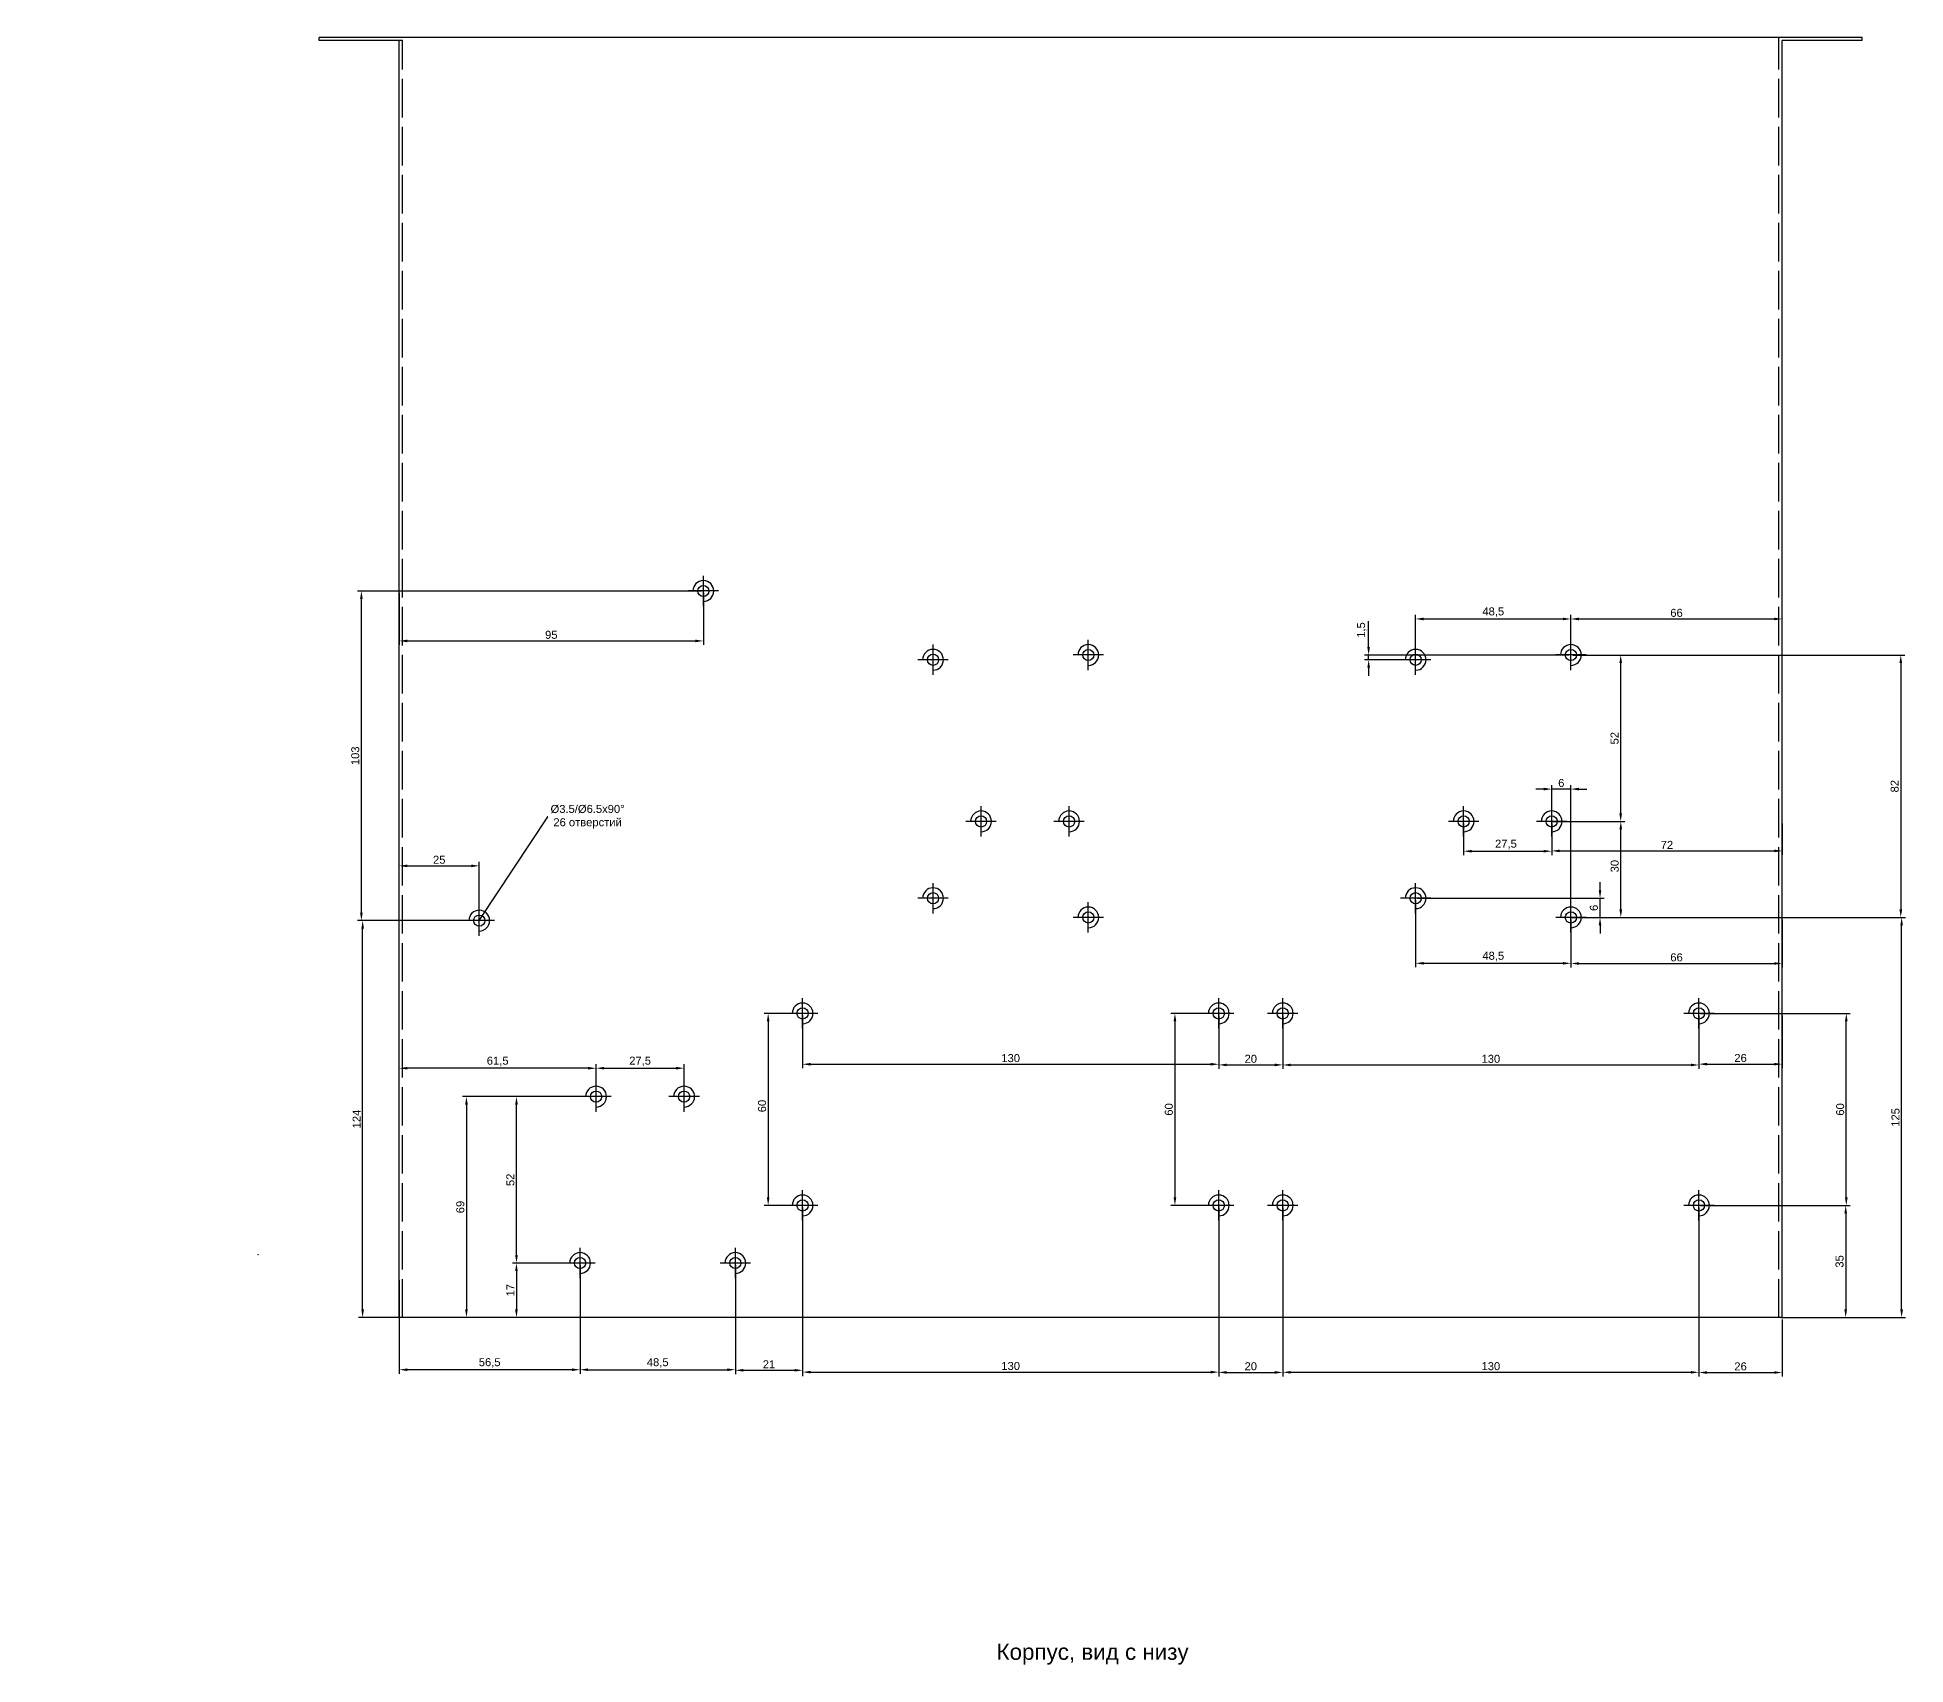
# Model space of a CAD drawing. Header units: millimetres. Extents: x 1397 to 3075, y -708 to 1076.
# Drawn here: x 1911 to 2495, y -202 to 307 of the extents above; entities that cross this region are included whole.
import ezdxf

# ---------------------------------------------------------------- set-up
doc = ezdxf.new("R2010")
doc.units = ezdxf.units.MM
doc.linetypes.add('ACAD_ISO02W100', pattern=[15, 12, -3])
doc.layers.add('Dim', color=210, linetype='Continuous')
doc.styles.get("Standard").update_dxf_attribs({"font": 'arial.ttf'})
doc.dimstyles.new('ISO-25', dxfattribs={"dimtxt": 2.5, "dimasz": 2.5, "dimexe": 1.25, "dimexo": 0.625, "dimtad": 1, "dimtxsty": 'Standard', "dimcen": 2.5, "dimadec": 0, "dimazin": 0, "dimtfac": 1, "dimtmove": 0, "dimatfit": 3, "dimfxl": 1, "dimarcsym": 0})
doc.dimstyles.get("Standard").update_dxf_attribs({"dimtxt": 0.18, "dimasz": 0.18, "dimexe": 0.18, "dimexo": 0.0625, "dimgap": 0.09, "dimtad": 0, "dimtih": 1, "dimtoh": 1, "dimdec": 4, "dimzin": 0, "dimdsep": 46, "dimtxsty": 'Standard', "dimcen": 0.09, "dimadec": 0, "dimazin": 0, "dimtfac": 1, "dimtdec": 4, "dimtofl": 0, "dimtmove": 0, "dimatfit": 3, "dimfxl": 1, "dimtolj": 1, "dimtzin": 0, "dimarcsym": 0})

# ---------------------------------------------------------------- blocks, each defined once
blk = doc.blocks.new('*D174')
at = {"layer": 'Defpoints', "color": 0, "transparency": 16777216}
for p in [(2024, -80.86), (2080.5, -80.86), (2024, -109.45)]:
    blk.add_point(p, dxfattribs=at)
at = {"layer": 'Dim', "color": 0, "lineweight": -2, "transparency": 16777216}
for p, q in [((2024, -81.48), (2024, -110.7)), ((2080.5, -81.48), (2080.5, -110.7)), ((2078, -109.45), (2026.5, -109.45))]:
    blk.add_line(p, q, dxfattribs=at)
at = {"layer": 'Dim', "color": 0, "transparency": 16777216}
for points in [[(2026.5, -109.03), (2026.5, -109.86), (2024, -109.45)], [(2078, -109.03), (2078, -109.86), (2080.5, -109.45)]]:
    blk.add_solid(points, dxfattribs=at)
at = {"layer": 'Dim', "color": 0, "transparency": 16777216, "insert": (2052.25, -107.32), "char_height": 2.5, "attachment_point": 5}
blk.add_mtext('56,5', dxfattribs=at)
blk = doc.blocks.new('*D175')
at = {"layer": 'Defpoints', "color": 0, "transparency": 16777216}
for p in [(2080.5, -76.11), (2129, -76.11), (2129, -109.45)]:
    blk.add_point(p, dxfattribs=at)
at = {"layer": 'Dim', "color": 0, "lineweight": -2, "transparency": 16777216}
for p, q in [((2080.5, -76.73), (2080.5, -110.7)), ((2129, -76.73), (2129, -110.7)), ((2083, -109.45), (2126.5, -109.45))]:
    blk.add_line(p, q, dxfattribs=at)
at = {"layer": 'Dim', "color": 0, "transparency": 16777216}
for points in [[(2083, -109.03), (2083, -109.86), (2080.5, -109.45)], [(2126.5, -109.03), (2126.5, -109.86), (2129, -109.45)]]:
    blk.add_solid(points, dxfattribs=at)
at = {"layer": 'Dim', "color": 0, "transparency": 16777216, "insert": (2104.75, -107.32), "char_height": 2.5, "attachment_point": 5}
blk.add_mtext('48,5', dxfattribs=at)
blk = doc.blocks.new('*D176')
at = {"layer": 'Defpoints', "color": 0, "transparency": 16777216}
for p in [(2113, -15.22), (2085.5, -24.11), (2113, -24.11)]:
    blk.add_point(p, dxfattribs=at)
at = {"layer": 'Dim', "color": 0, "lineweight": -2, "transparency": 16777216}
for p, q in [((2085.5, -23.48), (2085.5, -13.97)), ((2088, -15.22), (2110.5, -15.22)), ((2113, -23.48), (2113, -13.97))]:
    blk.add_line(p, q, dxfattribs=at)
at = {"layer": 'Dim', "color": 0, "transparency": 16777216}
for points in [[(2088, -14.81), (2088, -15.64), (2085.5, -15.22)], [(2110.5, -14.81), (2110.5, -15.64), (2113, -15.22)]]:
    blk.add_solid(points, dxfattribs=at)
at = {"layer": 'Dim', "color": 0, "transparency": 16777216, "insert": (2099.25, -13.1), "char_height": 2.5, "attachment_point": 5}
blk.add_mtext('27,5', dxfattribs=at)
blk = doc.blocks.new('*D177')
at = {"layer": 'Defpoints', "color": 0, "transparency": 16777216}
for p in [(2080.5, -76.11), (2060.61, -93.11), (2080.5, -93.11)]:
    blk.add_point(p, dxfattribs=at)
at = {"layer": 'Dim', "color": 0, "lineweight": -2, "transparency": 16777216}
for p, q in [((2079.88, -76.11), (2059.36, -76.11)), ((2060.61, -78.61), (2060.61, -90.61)), ((2079.88, -93.11), (2059.36, -93.11))]:
    blk.add_line(p, q, dxfattribs=at)
at = {"layer": 'Dim', "color": 0, "transparency": 16777216}
for points in [[(2060.19, -78.61), (2061.02, -78.61), (2060.61, -76.11)], [(2060.19, -90.61), (2061.02, -90.61), (2060.61, -93.11)]]:
    blk.add_solid(points, dxfattribs=at)
at = {"layer": 'Dim', "color": 0, "transparency": 16777216, "insert": (2058.73, -84.61), "char_height": 2.5, "attachment_point": 5, "rotation": 90}
blk.add_mtext('17', dxfattribs=at)
blk = doc.blocks.new('*D178')
at = {"layer": 'Defpoints', "color": 0, "transparency": 16777216}
for p in [(2060.63, -24.11), (2085.5, -24.11), (2080.5, -76.11)]:
    blk.add_point(p, dxfattribs=at)
at = {"layer": 'Dim', "color": 0, "lineweight": -2, "transparency": 16777216}
for p, q in [((2084.88, -24.11), (2059.38, -24.11)), ((2060.63, -73.61), (2060.63, -26.61)), ((2079.88, -76.11), (2059.38, -76.11))]:
    blk.add_line(p, q, dxfattribs=at)
at = {"layer": 'Dim', "color": 0, "transparency": 16777216}
for points in [[(2060.22, -26.61), (2061.05, -26.61), (2060.63, -24.11)], [(2060.22, -73.61), (2061.05, -73.61), (2060.63, -76.11)]]:
    blk.add_solid(points, dxfattribs=at)
at = {"layer": 'Dim', "color": 0, "transparency": 16777216, "insert": (2058.73, -50.11), "char_height": 2.5, "attachment_point": 5, "rotation": 90}
blk.add_mtext('52', dxfattribs=at)
blk = doc.blocks.new('*D179')
at = {"layer": 'Defpoints', "color": 0, "transparency": 16777216}
for p in [(2024, -15.24), (2024, -24.11), (2085.5, -24.11)]:
    blk.add_point(p, dxfattribs=at)
at = {"layer": 'Dim', "color": 0, "lineweight": -2, "transparency": 16777216}
for p, q in [((2024, -23.48), (2024, -13.99)), ((2083, -15.24), (2026.5, -15.24)), ((2085.5, -23.48), (2085.5, -13.99))]:
    blk.add_line(p, q, dxfattribs=at)
at = {"layer": 'Dim', "color": 0, "transparency": 16777216}
for points in [[(2026.5, -14.82), (2026.5, -15.65), (2024, -15.24)], [(2083, -14.82), (2083, -15.65), (2085.5, -15.24)]]:
    blk.add_solid(points, dxfattribs=at)
at = {"layer": 'Dim', "color": 0, "transparency": 16777216, "insert": (2054.75, -13.11), "char_height": 2.5, "attachment_point": 5}
blk.add_mtext('61,5', dxfattribs=at)
blk = doc.blocks.new('*D180')
at = {"layer": 'Defpoints', "color": 0, "transparency": 16777216}
for p in [(2085.5, -24.11), (2045, -93.11), (2085.5, -93.11)]:
    blk.add_point(p, dxfattribs=at)
at = {"layer": 'Dim', "color": 0, "lineweight": -2, "transparency": 16777216}
for p, q in [((2084.88, -24.11), (2043.75, -24.11)), ((2045, -26.61), (2045, -90.61)), ((2084.88, -93.11), (2043.75, -93.11))]:
    blk.add_line(p, q, dxfattribs=at)
at = {"layer": 'Dim', "color": 0, "transparency": 16777216}
for points in [[(2044.58, -26.61), (2045.41, -26.61), (2045, -24.11)], [(2044.58, -90.61), (2045.41, -90.61), (2045, -93.11)]]:
    blk.add_solid(points, dxfattribs=at)
at = {"layer": 'Dim', "color": 0, "transparency": 16777216, "insert": (2043.09, -58.61), "char_height": 2.5, "attachment_point": 5, "rotation": 90}
blk.add_mtext('69', dxfattribs=at)
blk = doc.blocks.new('*D110')
at = {"layer": 'Defpoints', "color": 0, "transparency": 16777216}
for p in [(2049.01, 31.11), (1910.96, -177.98)]:
    blk.add_point(p, dxfattribs=at)
at = {"layer": 'Dim', "color": 0, "lineweight": -2, "transparency": 16777216}
for p, q in [((2070.28, 63.33), (2049.11, 31.26)), ((2070.46, 63.33), (2070.28, 63.33)), ((1979.89, -73.44), (1980.07, -73.44)), ((1979.98, -73.53), (1979.98, -73.35))]:
    blk.add_line(p, q, dxfattribs=at)
at = {"layer": 'Dim', "color": 0, "transparency": 16777216}
blk.add_solid([(2049.08, 31.27), (2049.13, 31.24), (2049.01, 31.11)], dxfattribs=at)
at = {"layer": 'Dim', "color": 0, "transparency": 16777216, "insert": (2082.84, 63.33), "char_height": 2.5, "attachment_point": 5}
blk.add_mtext('\\A1;%%C3.5/%%C6.5x90%%D\\P26 отверстий', dxfattribs=at)
blk = doc.blocks.new('*D309')
at = {"layer": 'Defpoints', "color": 0, "transparency": 16777216}
for p in [(2150, -58.11), (2129, -76.11), (2150, -109.62)]:
    blk.add_point(p, dxfattribs=at)
at = {"layer": 'Dim', "color": 0, "lineweight": -2, "transparency": 16777216}
for p, q in [((2150, -58.73), (2150, -110.87)), ((2129, -76.73), (2129, -110.87)), ((2131.5, -109.62), (2147.5, -109.62))]:
    blk.add_line(p, q, dxfattribs=at)
at = {"layer": 'Dim', "color": 0, "transparency": 16777216}
for points in [[(2131.5, -109.2), (2131.5, -110.03), (2129, -109.62)], [(2147.5, -109.2), (2147.5, -110.03), (2150, -109.62)]]:
    blk.add_solid(points, dxfattribs=at)
at = {"layer": 'Dim', "color": 0, "transparency": 16777216, "insert": (2139.5, -107.74), "char_height": 2.5, "attachment_point": 5}
blk.add_mtext('21', dxfattribs=at)
blk = doc.blocks.new('*D310')
at = {"layer": 'Defpoints', "color": 0, "transparency": 16777216}
for p in [(2150, -58.11), (2280, -58.11), (2280, -110.19)]:
    blk.add_point(p, dxfattribs=at)
at = {"layer": 'Dim', "color": 0, "lineweight": -2, "transparency": 16777216}
for p, q in [((2150, -58.73), (2150, -111.44)), ((2280, -58.73), (2280, -111.44)), ((2152.5, -110.19), (2277.5, -110.19))]:
    blk.add_line(p, q, dxfattribs=at)
at = {"layer": 'Dim', "color": 0, "transparency": 16777216}
for points in [[(2152.5, -109.78), (2152.5, -110.61), (2150, -110.19)], [(2277.5, -109.78), (2277.5, -110.61), (2280, -110.19)]]:
    blk.add_solid(points, dxfattribs=at)
at = {"layer": 'Dim', "color": 0, "transparency": 16777216, "insert": (2215, -108.29), "char_height": 2.5, "attachment_point": 5}
blk.add_mtext('130', dxfattribs=at)
blk = doc.blocks.new('*D311')
at = {"layer": 'Defpoints', "color": 0, "transparency": 16777216}
for p in [(2280, -58.11), (2300, -58.11), (2300, -110.28)]:
    blk.add_point(p, dxfattribs=at)
at = {"layer": 'Dim', "color": 0, "lineweight": -2, "transparency": 16777216}
for p, q in [((2280, -58.73), (2280, -111.53)), ((2300, -58.73), (2300, -111.53)), ((2282.5, -110.28), (2297.5, -110.28))]:
    blk.add_line(p, q, dxfattribs=at)
at = {"layer": 'Dim', "color": 0, "transparency": 16777216}
for points in [[(2282.5, -109.86), (2282.5, -110.7), (2280, -110.28)], [(2297.5, -109.86), (2297.5, -110.7), (2300, -110.28)]]:
    blk.add_solid(points, dxfattribs=at)
at = {"layer": 'Dim', "color": 0, "transparency": 16777216, "insert": (2290, -108.38), "char_height": 2.5, "attachment_point": 5}
blk.add_mtext('20', dxfattribs=at)
blk = doc.blocks.new('*D312')
at = {"layer": 'Defpoints', "color": 0, "transparency": 16777216}
for p in [(2300, -58.11), (2430, -58.11), (2430, -110.25)]:
    blk.add_point(p, dxfattribs=at)
at = {"layer": 'Dim', "color": 0, "lineweight": -2, "transparency": 16777216}
for p, q in [((2300, -58.73), (2300, -111.5)), ((2430, -58.73), (2430, -111.5)), ((2302.5, -110.25), (2427.5, -110.25))]:
    blk.add_line(p, q, dxfattribs=at)
at = {"layer": 'Dim', "color": 0, "transparency": 16777216}
for points in [[(2302.5, -109.84), (2302.5, -110.67), (2300, -110.25)], [(2427.5, -109.84), (2427.5, -110.67), (2430, -110.25)]]:
    blk.add_solid(points, dxfattribs=at)
at = {"layer": 'Dim', "color": 0, "transparency": 16777216, "insert": (2365, -108.35), "char_height": 2.5, "attachment_point": 5}
blk.add_mtext('130', dxfattribs=at)
blk = doc.blocks.new('*D313')
at = {"layer": 'Defpoints', "color": 0, "transparency": 16777216}
for p in [(2430, -58.11), (2456, -93.11), (2456, -110.32)]:
    blk.add_point(p, dxfattribs=at)
at = {"layer": 'Dim', "color": 0, "lineweight": -2, "transparency": 16777216}
for p, q in [((2430, -58.73), (2430, -111.57)), ((2456, -93.73), (2456, -111.57)), ((2432.5, -110.32), (2453.5, -110.32))]:
    blk.add_line(p, q, dxfattribs=at)
at = {"layer": 'Dim', "color": 0, "transparency": 16777216}
for points in [[(2432.5, -109.91), (2432.5, -110.74), (2430, -110.32)], [(2453.5, -109.91), (2453.5, -110.74), (2456, -110.32)]]:
    blk.add_solid(points, dxfattribs=at)
at = {"layer": 'Dim', "color": 0, "transparency": 16777216, "insert": (2443, -108.42), "char_height": 2.5, "attachment_point": 5}
blk.add_mtext('26', dxfattribs=at)
blk = doc.blocks.new('*D314')
at = {"layer": 'Defpoints', "color": 0, "transparency": 16777216}
for p in [(2430, 1.89), (2476.03, 1.89), (2430, -58.11)]:
    blk.add_point(p, dxfattribs=at)
at = {"layer": 'Dim', "color": 0, "lineweight": -2, "transparency": 16777216}
for p, q in [((2430.63, 1.89), (2477.28, 1.89)), ((2476.03, -55.61), (2476.03, -0.61)), ((2430.63, -58.11), (2477.28, -58.11))]:
    blk.add_line(p, q, dxfattribs=at)
at = {"layer": 'Dim', "color": 0, "transparency": 16777216}
for points in [[(2475.61, -0.61), (2476.45, -0.61), (2476.03, 1.89)], [(2475.61, -55.61), (2476.45, -55.61), (2476.03, -58.11)]]:
    blk.add_solid(points, dxfattribs=at)
at = {"layer": 'Dim', "color": 0, "transparency": 16777216, "insert": (2474.13, -28.11), "char_height": 2.5, "attachment_point": 5, "rotation": 90}
blk.add_mtext('60', dxfattribs=at)
blk = doc.blocks.new('*D315')
at = {"layer": 'Defpoints', "color": 0, "transparency": 16777216}
for p in [(2430, -58.11), (2455, -93.11), (2475.84, -93.11)]:
    blk.add_point(p, dxfattribs=at)
at = {"layer": 'Dim', "color": 0, "lineweight": -2, "transparency": 16777216}
for p, q in [((2430.63, -58.11), (2477.09, -58.11)), ((2475.84, -60.61), (2475.84, -90.61)), ((2455.63, -93.11), (2477.09, -93.11))]:
    blk.add_line(p, q, dxfattribs=at)
at = {"layer": 'Dim', "color": 0, "transparency": 16777216}
for points in [[(2475.42, -60.61), (2476.25, -60.61), (2475.84, -58.11)], [(2475.42, -90.61), (2476.25, -90.61), (2475.84, -93.11)]]:
    blk.add_solid(points, dxfattribs=at)
at = {"layer": 'Dim', "color": 0, "transparency": 16777216, "insert": (2473.93, -75.61), "char_height": 2.5, "attachment_point": 5, "rotation": 90}
blk.add_mtext('35', dxfattribs=at)
blk = doc.blocks.new('*D316')
at = {"layer": 'Defpoints', "color": 0, "transparency": 16777216}
for p in [(2150, 1.89), (2139.25, -58.11), (2150, -58.11)]:
    blk.add_point(p, dxfattribs=at)
at = {"layer": 'Dim', "color": 0, "lineweight": -2, "transparency": 16777216}
for p, q in [((2149.38, 1.89), (2138, 1.89)), ((2139.25, -0.61), (2139.25, -55.61)), ((2149.38, -58.11), (2138, -58.11))]:
    blk.add_line(p, q, dxfattribs=at)
at = {"layer": 'Dim', "color": 0, "transparency": 16777216}
for points in [[(2138.83, -0.61), (2139.66, -0.61), (2139.25, 1.89)], [(2138.83, -55.61), (2139.66, -55.61), (2139.25, -58.11)]]:
    blk.add_solid(points, dxfattribs=at)
at = {"layer": 'Dim', "color": 0, "transparency": 16777216, "insert": (2137.35, -27.04), "char_height": 2.5, "attachment_point": 5, "rotation": 90}
blk.add_mtext('60', dxfattribs=at)
blk = doc.blocks.new('*D317')
at = {"layer": 'Defpoints', "color": 0, "transparency": 16777216}
for p in [(2150, 1.89), (2280, 1.89), (2280, -13.99)]:
    blk.add_point(p, dxfattribs=at)
at = {"layer": 'Dim', "color": 0, "lineweight": -2, "transparency": 16777216}
for p, q in [((2150, 1.27), (2150, -15.24)), ((2280, 1.27), (2280, -15.24)), ((2152.5, -13.99), (2277.5, -13.99))]:
    blk.add_line(p, q, dxfattribs=at)
at = {"layer": 'Dim', "color": 0, "transparency": 16777216}
for points in [[(2152.5, -13.57), (2152.5, -14.41), (2150, -13.99)], [(2277.5, -13.57), (2277.5, -14.41), (2280, -13.99)]]:
    blk.add_solid(points, dxfattribs=at)
at = {"layer": 'Dim', "color": 0, "transparency": 16777216, "insert": (2215, -12.09), "char_height": 2.5, "attachment_point": 5}
blk.add_mtext('130', dxfattribs=at)
blk = doc.blocks.new('*D318')
at = {"layer": 'Defpoints', "color": 0, "transparency": 16777216}
for p in [(2280, 1.89), (2300, 1.89), (2300, -14.2)]:
    blk.add_point(p, dxfattribs=at)
at = {"layer": 'Dim', "color": 0, "lineweight": -2, "transparency": 16777216}
for p, q in [((2280, 1.27), (2280, -15.45)), ((2300, 1.27), (2300, -15.45)), ((2282.5, -14.2), (2297.5, -14.2))]:
    blk.add_line(p, q, dxfattribs=at)
at = {"layer": 'Dim', "color": 0, "transparency": 16777216}
for points in [[(2282.5, -13.79), (2282.5, -14.62), (2280, -14.2)], [(2297.5, -13.79), (2297.5, -14.62), (2300, -14.2)]]:
    blk.add_solid(points, dxfattribs=at)
at = {"layer": 'Dim', "color": 0, "transparency": 16777216, "insert": (2290, -12.3), "char_height": 2.5, "attachment_point": 5}
blk.add_mtext('20', dxfattribs=at)
blk = doc.blocks.new('*D319')
at = {"layer": 'Defpoints', "color": 0, "transparency": 16777216}
for p in [(2300, 1.89), (2430, 1.89), (2430, -14.22)]:
    blk.add_point(p, dxfattribs=at)
at = {"layer": 'Dim', "color": 0, "lineweight": -2, "transparency": 16777216}
for p, q in [((2300, 1.27), (2300, -15.47)), ((2430, 1.27), (2430, -15.47)), ((2302.5, -14.22), (2427.5, -14.22))]:
    blk.add_line(p, q, dxfattribs=at)
at = {"layer": 'Dim', "color": 0, "transparency": 16777216}
for points in [[(2302.5, -13.8), (2302.5, -14.63), (2300, -14.22)], [(2427.5, -13.8), (2427.5, -14.63), (2430, -14.22)]]:
    blk.add_solid(points, dxfattribs=at)
at = {"layer": 'Dim', "color": 0, "transparency": 16777216, "insert": (2365, -12.31), "char_height": 2.5, "attachment_point": 5}
blk.add_mtext('130', dxfattribs=at)
blk = doc.blocks.new('*D320')
at = {"layer": 'Defpoints', "color": 0, "transparency": 16777216}
for p in [(2430, 1.89), (2456, 1.89), (2456, -13.96)]:
    blk.add_point(p, dxfattribs=at)
at = {"layer": 'Dim', "color": 0, "lineweight": -2, "transparency": 16777216}
for p, q in [((2430, 1.27), (2430, -15.21)), ((2456, 1.27), (2456, -15.21)), ((2432.5, -13.96), (2453.5, -13.96))]:
    blk.add_line(p, q, dxfattribs=at)
at = {"layer": 'Dim', "color": 0, "transparency": 16777216}
for points in [[(2432.5, -13.54), (2432.5, -14.37), (2430, -13.96)], [(2453.5, -13.54), (2453.5, -14.37), (2456, -13.96)]]:
    blk.add_solid(points, dxfattribs=at)
at = {"layer": 'Dim', "color": 0, "transparency": 16777216, "insert": (2443, -12.05), "char_height": 2.5, "attachment_point": 5}
blk.add_mtext('26', dxfattribs=at)
blk = doc.blocks.new('*D321')
at = {"layer": 'Defpoints', "color": 0, "transparency": 16777216}
for p in [(2280, 1.89), (2266.31, -58.11), (2280, -58.11)]:
    blk.add_point(p, dxfattribs=at)
at = {"layer": 'Dim', "color": 0, "lineweight": -2, "transparency": 16777216}
for p, q in [((2279.38, 1.89), (2265.06, 1.89)), ((2266.31, -0.61), (2266.31, -55.61)), ((2279.38, -58.11), (2265.06, -58.11))]:
    blk.add_line(p, q, dxfattribs=at)
at = {"layer": 'Dim', "color": 0, "transparency": 16777216}
for points in [[(2265.9, -0.61), (2266.73, -0.61), (2266.31, 1.89)], [(2265.9, -55.61), (2266.73, -55.61), (2266.31, -58.11)]]:
    blk.add_solid(points, dxfattribs=at)
at = {"layer": 'Dim', "color": 0, "transparency": 16777216, "insert": (2264.41, -28.11), "char_height": 2.5, "attachment_point": 5, "rotation": 90}
blk.add_mtext('60', dxfattribs=at)
blk = doc.blocks.new('*D322')
at = {"layer": 'Defpoints', "color": 0, "transparency": 16777216}
for p in [(2012.57, 30.89), (2048.96, 30.89), (2025, -93.11)]:
    blk.add_point(p, dxfattribs=at)
at = {"layer": 'Dim', "color": 0, "lineweight": -2, "transparency": 16777216}
for p, q in [((2048.34, 30.89), (2011.32, 30.89)), ((2012.57, -90.61), (2012.57, 28.39)), ((2024.38, -93.11), (2011.32, -93.11))]:
    blk.add_line(p, q, dxfattribs=at)
at = {"layer": 'Dim', "color": 0, "transparency": 16777216}
for points in [[(2012.16, 28.39), (2012.99, 28.39), (2012.57, 30.89)], [(2012.16, -90.61), (2012.99, -90.61), (2012.57, -93.11)]]:
    blk.add_solid(points, dxfattribs=at)
at = {"layer": 'Dim', "color": 0, "transparency": 16777216, "insert": (2010.69, -31.11), "char_height": 2.5, "attachment_point": 5, "rotation": 90}
blk.add_mtext('124', dxfattribs=at)
blk = doc.blocks.new('*D323')
at = {"layer": 'Defpoints', "color": 0, "transparency": 16777216}
for p in [(2012.18, 133.89), (2119, 133.89), (2049, 30.89)]:
    blk.add_point(p, dxfattribs=at)
at = {"layer": 'Dim', "color": 0, "lineweight": -2, "transparency": 16777216}
for p, q in [((2118.38, 133.89), (2010.93, 133.89)), ((2012.18, 33.39), (2012.18, 131.39)), ((2048.38, 30.89), (2010.93, 30.89))]:
    blk.add_line(p, q, dxfattribs=at)
at = {"layer": 'Dim', "color": 0, "transparency": 16777216}
for points in [[(2011.77, 131.39), (2012.6, 131.39), (2012.18, 133.89)], [(2011.77, 33.39), (2012.6, 33.39), (2012.18, 30.89)]]:
    blk.add_solid(points, dxfattribs=at)
at = {"layer": 'Dim', "color": 0, "transparency": 16777216, "insert": (2010.28, 82.39), "char_height": 2.5, "attachment_point": 5, "rotation": 90}
blk.add_mtext('103', dxfattribs=at)
blk = doc.blocks.new('*D324')
at = {"layer": 'Defpoints', "color": 0, "transparency": 16777216}
for p in [(2049, 48), (2024, 30.89), (2049, 30.89)]:
    blk.add_point(p, dxfattribs=at)
at = {"layer": 'Dim', "color": 0, "lineweight": -2, "transparency": 16777216}
for p, q in [((2024, 31.52), (2024, 49.25)), ((2026.5, 48), (2046.5, 48)), ((2049, 31.52), (2049, 49.25))]:
    blk.add_line(p, q, dxfattribs=at)
at = {"layer": 'Dim', "color": 0, "transparency": 16777216}
for points in [[(2026.5, 48.41), (2026.5, 47.58), (2024, 48)], [(2046.5, 48.41), (2046.5, 47.58), (2049, 48)]]:
    blk.add_solid(points, dxfattribs=at)
at = {"layer": 'Dim', "color": 0, "transparency": 16777216, "insert": (2036.5, 49.9), "char_height": 2.5, "attachment_point": 5}
blk.add_mtext('25', dxfattribs=at)
blk = doc.blocks.new('*D325')
at = {"layer": 'Defpoints', "color": 0, "transparency": 16777216}
for p in [(2024, 133.89), (2119, 133.89), (2119, 118.29)]:
    blk.add_point(p, dxfattribs=at)
at = {"layer": 'Dim', "color": 0, "lineweight": -2, "transparency": 16777216}
for p, q in [((2024, 133.27), (2024, 117.04)), ((2119, 133.27), (2119, 117.04)), ((2026.5, 118.29), (2116.5, 118.29))]:
    blk.add_line(p, q, dxfattribs=at)
at = {"layer": 'Dim', "color": 0, "transparency": 16777216}
for points in [[(2026.5, 118.7), (2026.5, 117.87), (2024, 118.29)], [(2116.5, 118.7), (2116.5, 117.87), (2119, 118.29)]]:
    blk.add_solid(points, dxfattribs=at)
at = {"layer": 'Dim', "color": 0, "transparency": 16777216, "insert": (2071.5, 120.19), "char_height": 2.5, "attachment_point": 5}
blk.add_mtext('95', dxfattribs=at)
blk = doc.blocks.new('*D326')
at = {"layer": 'Defpoints', "color": 0, "transparency": 16777216}
for p in [(2390, 31.89), (2493.32, 31.89), (2456, -93.11)]:
    blk.add_point(p, dxfattribs=at)
at = {"layer": 'Dim', "color": 0, "lineweight": -2, "transparency": 16777216}
for p, q in [((2390.63, 31.89), (2494.57, 31.89)), ((2493.32, -90.61), (2493.32, 29.39)), ((2456.63, -93.11), (2494.57, -93.11))]:
    blk.add_line(p, q, dxfattribs=at)
at = {"layer": 'Dim', "color": 0, "transparency": 16777216}
for points in [[(2492.9, 29.39), (2493.73, 29.39), (2493.32, 31.89)], [(2492.9, -90.61), (2493.73, -90.61), (2493.32, -93.11)]]:
    blk.add_solid(points, dxfattribs=at)
at = {"layer": 'Dim', "color": 0, "transparency": 16777216, "insert": (2491.41, -30.61), "char_height": 2.5, "attachment_point": 5, "rotation": 90}
blk.add_mtext('125', dxfattribs=at)
blk = doc.blocks.new('*D327')
at = {"layer": 'Defpoints', "color": 0, "transparency": 16777216}
for p in [(2341.5, 37.89), (2399.1, 37.89), (2389.25, 31.89)]:
    blk.add_point(p, dxfattribs=at)
at = {"layer": 'Dim', "color": 0, "lineweight": -2, "transparency": 16777216}
for p, q in [((2399.1, 40.39), (2399.1, 42.89)), ((2342.13, 37.89), (2400.35, 37.89)), ((2399.1, 31.89), (2399.1, 37.89)), ((2389.88, 31.89), (2400.35, 31.89)), ((2399.1, 29.39), (2399.1, 26.89))]:
    blk.add_line(p, q, dxfattribs=at)
at = {"layer": 'Dim', "color": 0, "transparency": 16777216}
for points in [[(2398.68, 40.39), (2399.51, 40.39), (2399.1, 37.89)], [(2398.68, 29.39), (2399.51, 29.39), (2399.1, 31.89)]]:
    blk.add_solid(points, dxfattribs=at)
at = {"layer": 'Dim', "color": 0, "transparency": 16777216, "insert": (2397.19, 34.89), "char_height": 2.5, "attachment_point": 5, "rotation": 90}
blk.add_mtext('6', dxfattribs=at)
blk = doc.blocks.new('*D329')
at = {"layer": 'Defpoints', "color": 0, "transparency": 16777216}
for p in [(2341.5, 37.89), (2390, 31.89), (2390, 17.56)]:
    blk.add_point(p, dxfattribs=at)
at = {"layer": 'Dim', "color": 0, "lineweight": -2, "transparency": 16777216}
for p, q in [((2341.5, 37.27), (2341.5, 16.31)), ((2390, 31.27), (2390, 16.31)), ((2344, 17.56), (2387.5, 17.56))]:
    blk.add_line(p, q, dxfattribs=at)
at = {"layer": 'Dim', "color": 0, "transparency": 16777216}
for points in [[(2344, 17.97), (2344, 17.14), (2341.5, 17.56)], [(2387.5, 17.97), (2387.5, 17.14), (2390, 17.56)]]:
    blk.add_solid(points, dxfattribs=at)
at = {"layer": 'Dim', "color": 0, "transparency": 16777216, "insert": (2365.75, 19.68), "char_height": 2.5, "attachment_point": 5}
blk.add_mtext('48,5', dxfattribs=at)
blk = doc.blocks.new('*D330')
at = {"layer": 'Defpoints', "color": 0, "transparency": 16777216}
for p in [(2356.5, 61.89), (2384, 61.89), (2384, 52.58)]:
    blk.add_point(p, dxfattribs=at)
at = {"layer": 'Dim', "color": 0, "lineweight": -2, "transparency": 16777216}
for p, q in [((2356.5, 61.27), (2356.5, 51.33)), ((2384, 61.27), (2384, 51.33)), ((2359, 52.58), (2381.5, 52.58))]:
    blk.add_line(p, q, dxfattribs=at)
at = {"layer": 'Dim', "color": 0, "transparency": 16777216}
for points in [[(2359, 52.99), (2359, 52.16), (2356.5, 52.58)], [(2381.5, 52.99), (2381.5, 52.16), (2384, 52.58)]]:
    blk.add_solid(points, dxfattribs=at)
at = {"layer": 'Dim', "color": 0, "transparency": 16777216, "insert": (2369.71, 54.7), "char_height": 2.5, "attachment_point": 5}
blk.add_mtext('27,5', dxfattribs=at)
blk = doc.blocks.new('*D331')
at = {"layer": 'Defpoints', "color": 0, "transparency": 16777216}
for p in [(2390, 31.89), (2456, 31.89), (2456, 17.49)]:
    blk.add_point(p, dxfattribs=at)
at = {"layer": 'Dim', "color": 0, "lineweight": -2, "transparency": 16777216}
for p, q in [((2390, 31.27), (2390, 16.24)), ((2456, 31.27), (2456, 16.24)), ((2392.5, 17.49), (2453.5, 17.49))]:
    blk.add_line(p, q, dxfattribs=at)
at = {"layer": 'Dim', "color": 0, "transparency": 16777216}
for points in [[(2392.5, 17.91), (2392.5, 17.08), (2390, 17.49)], [(2453.5, 17.91), (2453.5, 17.08), (2456, 17.49)]]:
    blk.add_solid(points, dxfattribs=at)
at = {"layer": 'Dim', "color": 0, "transparency": 16777216, "insert": (2423, 19.39), "char_height": 2.5, "attachment_point": 5}
blk.add_mtext('66', dxfattribs=at)
blk = doc.blocks.new('*D332')
at = {"layer": 'Defpoints', "color": 0, "transparency": 16777216}
for p in [(2383.25, 61.89), (2405.59, 61.89), (2389.25, 31.89)]:
    blk.add_point(p, dxfattribs=at)
at = {"layer": 'Dim', "color": 0, "lineweight": -2, "transparency": 16777216}
for p, q in [((2383.88, 61.89), (2406.84, 61.89)), ((2405.59, 34.39), (2405.59, 59.39)), ((2389.88, 31.89), (2406.84, 31.89))]:
    blk.add_line(p, q, dxfattribs=at)
at = {"layer": 'Dim', "color": 0, "transparency": 16777216}
for points in [[(2405.17, 59.39), (2406.01, 59.39), (2405.59, 61.89)], [(2405.17, 34.39), (2406.01, 34.39), (2405.59, 31.89)]]:
    blk.add_solid(points, dxfattribs=at)
at = {"layer": 'Dim', "color": 0, "transparency": 16777216, "insert": (2403.69, 47.9), "char_height": 2.5, "attachment_point": 5, "rotation": 90}
blk.add_mtext('30', dxfattribs=at)
blk = doc.blocks.new('*D333')
at = {"layer": 'Defpoints', "color": 0, "transparency": 16777216}
for p in [(2390, 113.89), (2405.56, 113.89), (2383.25, 61.89)]:
    blk.add_point(p, dxfattribs=at)
at = {"layer": 'Dim', "color": 0, "lineweight": -2, "transparency": 16777216}
for p, q in [((2390.63, 113.89), (2406.81, 113.89)), ((2405.56, 64.39), (2405.56, 111.39)), ((2383.88, 61.89), (2406.81, 61.89))]:
    blk.add_line(p, q, dxfattribs=at)
at = {"layer": 'Dim', "color": 0, "transparency": 16777216}
for points in [[(2405.14, 111.39), (2405.98, 111.39), (2405.56, 113.89)], [(2405.14, 64.39), (2405.98, 64.39), (2405.56, 61.89)]]:
    blk.add_solid(points, dxfattribs=at)
at = {"layer": 'Dim', "color": 0, "transparency": 16777216, "insert": (2403.66, 87.89), "char_height": 2.5, "attachment_point": 5, "rotation": 90}
blk.add_mtext('52', dxfattribs=at)
blk = doc.blocks.new('*D334')
at = {"layer": 'Defpoints', "color": 0, "transparency": 16777216}
for p in [(2384, 61.89), (2456, 61.89), (2456, 52.68)]:
    blk.add_point(p, dxfattribs=at)
at = {"layer": 'Dim', "color": 0, "lineweight": -2, "transparency": 16777216}
for p, q in [((2384, 61.27), (2384, 51.43)), ((2456, 61.27), (2456, 51.43)), ((2386.5, 52.68), (2453.5, 52.68))]:
    blk.add_line(p, q, dxfattribs=at)
at = {"layer": 'Dim', "color": 0, "transparency": 16777216}
for points in [[(2386.5, 53.1), (2386.5, 52.26), (2384, 52.68)], [(2453.5, 53.1), (2453.5, 52.26), (2456, 52.68)]]:
    blk.add_solid(points, dxfattribs=at)
at = {"layer": 'Dim', "color": 0, "transparency": 16777216, "insert": (2420, 54.56), "char_height": 2.5, "attachment_point": 5}
blk.add_mtext('72', dxfattribs=at)
blk = doc.blocks.new('*D335')
at = {"layer": 'Defpoints', "color": 0, "transparency": 16777216}
for p in [(2456, 125.15), (2390, 113.89), (2456, 113.89)]:
    blk.add_point(p, dxfattribs=at)
at = {"layer": 'Dim', "color": 0, "lineweight": -2, "transparency": 16777216}
for p, q in [((2390, 114.52), (2390, 126.4)), ((2392.5, 125.15), (2453.5, 125.15)), ((2456, 114.52), (2456, 126.4))]:
    blk.add_line(p, q, dxfattribs=at)
at = {"layer": 'Dim', "color": 0, "transparency": 16777216}
for points in [[(2392.5, 125.57), (2392.5, 124.73), (2390, 125.15)], [(2453.5, 125.57), (2453.5, 124.73), (2456, 125.15)]]:
    blk.add_solid(points, dxfattribs=at)
at = {"layer": 'Dim', "color": 0, "transparency": 16777216, "insert": (2423, 127.05), "char_height": 2.5, "attachment_point": 5}
blk.add_mtext('66', dxfattribs=at)
blk = doc.blocks.new('*D336')
at = {"layer": 'Defpoints', "color": 0, "transparency": 16777216}
for p in [(2390, 125.15), (2341.5, 112.39), (2390, 113.89)]:
    blk.add_point(p, dxfattribs=at)
at = {"layer": 'Dim', "color": 0, "lineweight": -2, "transparency": 16777216}
for p, q in [((2341.5, 113.02), (2341.5, 126.4)), ((2344, 125.15), (2387.5, 125.15)), ((2390, 114.52), (2390, 126.4))]:
    blk.add_line(p, q, dxfattribs=at)
at = {"layer": 'Dim', "color": 0, "transparency": 16777216}
for points in [[(2344, 125.57), (2344, 124.73), (2341.5, 125.15)], [(2387.5, 125.57), (2387.5, 124.73), (2390, 125.15)]]:
    blk.add_solid(points, dxfattribs=at)
at = {"layer": 'Dim', "color": 0, "transparency": 16777216, "insert": (2365.75, 127.28), "char_height": 2.5, "attachment_point": 5}
blk.add_mtext('48,5', dxfattribs=at)
blk = doc.blocks.new('*D337')
at = {"layer": 'Defpoints', "color": 0, "transparency": 16777216}
for p in [(2326.82, 113.89), (2341.5, 112.39), (2390, 113.89)]:
    blk.add_point(p, dxfattribs=at)
at = {"layer": 'Dim', "color": 0, "lineweight": -2, "transparency": 16777216}
for p, q in [((2326.82, 116.39), (2326.82, 124.48)), ((2389.38, 113.89), (2325.57, 113.89)), ((2340.88, 112.39), (2325.57, 112.39)), ((2326.82, 112.39), (2326.82, 113.89)), ((2326.82, 109.89), (2326.82, 107.39))]:
    blk.add_line(p, q, dxfattribs=at)
at = {"layer": 'Dim', "color": 0, "transparency": 16777216}
for points in [[(2326.4, 116.39), (2327.23, 116.39), (2326.82, 113.89)], [(2326.4, 109.89), (2327.23, 109.89), (2326.82, 112.39)]]:
    blk.add_solid(points, dxfattribs=at)
at = {"layer": 'Dim', "color": 0, "transparency": 16777216, "insert": (2324.69, 121.69), "char_height": 2.5, "attachment_point": 5, "rotation": 90}
blk.add_mtext('1,5', dxfattribs=at)
blk = doc.blocks.new('*D338')
at = {"layer": 'Defpoints', "color": 0, "transparency": 16777216}
for p in [(2390, 113.89), (2390, 31.89), (2493.05, 31.89)]:
    blk.add_point(p, dxfattribs=at)
at = {"layer": 'Dim', "color": 0, "lineweight": -2, "transparency": 16777216}
for p, q in [((2390.63, 113.89), (2494.3, 113.89)), ((2493.05, 111.39), (2493.05, 34.39)), ((2390.63, 31.89), (2494.3, 31.89))]:
    blk.add_line(p, q, dxfattribs=at)
at = {"layer": 'Dim', "color": 0, "transparency": 16777216}
for points in [[(2492.63, 111.39), (2493.47, 111.39), (2493.05, 113.89)], [(2492.63, 34.39), (2493.47, 34.39), (2493.05, 31.89)]]:
    blk.add_solid(points, dxfattribs=at)
at = {"layer": 'Dim', "color": 0, "transparency": 16777216, "insert": (2491.15, 72.89), "char_height": 2.5, "attachment_point": 5, "rotation": 90}
blk.add_mtext('82', dxfattribs=at)
blk = doc.blocks.new('*D386')
at = {"layer": 'Defpoints', "color": 0, "transparency": 16777216}
for p in [(2384, 71.99), (2384, 61.89), (2390, 31.89)]:
    blk.add_point(p, dxfattribs=at)
at = {"layer": 'Dim', "color": 0, "lineweight": -2, "transparency": 16777216}
for p, q in [((2381.5, 71.99), (2379, 71.99)), ((2384, 62.52), (2384, 73.24)), ((2390, 71.99), (2384, 71.99)), ((2390, 32.52), (2390, 73.24)), ((2392.5, 71.99), (2395, 71.99))]:
    blk.add_line(p, q, dxfattribs=at)
at = {"layer": 'Dim', "color": 0, "transparency": 16777216}
for points in [[(2381.5, 72.41), (2381.5, 71.57), (2384, 71.99)], [(2392.5, 72.41), (2392.5, 71.57), (2390, 71.99)]]:
    blk.add_solid(points, dxfattribs=at)
at = {"layer": 'Dim', "color": 0, "transparency": 16777216, "insert": (2387, 73.89), "char_height": 2.5, "attachment_point": 5}
blk.add_mtext('6', dxfattribs=at)

msp = doc.modelspace()

# ---------------------------------------------------------------- linework, layer by layer
for p, q in [((2481, 306.89425), (1999, 306.89425)), ((1999, 305.89425), (1999, 306.89425)), ((2025, 305.89425), (1999, 305.89425)), ((2024, -93.10575), (2024, 305.89425)), ((2481, 305.89425), (2456, 305.89425)), ((2456, -93.10575), (2456, 305.89425)), ((2481, 305.89425), (2481, 306.89425)), ((2119, 129.14425), (2119, 138.64425)), ((2123.75, 133.89425), (2114.25, 133.89425)), ((2190.75, 107.64425), (2190.75, 117.14425)), ((2239.25, 109.14425), (2239.25, 118.64425)), ((2341.5, 107.64425), (2341.5, 117.14425)), ((2390, 109.14425), (2390, 118.64425)), ((2195.5, 112.39425), (2186, 112.39425)), ((2244, 113.89425), (2234.5, 113.89425)), ((2346.25, 112.39425), (2336.75, 112.39425)), ((2394.75, 113.89425), (2385.25, 113.89425)), ((2205.75, 57.14425), (2205.75, 66.64425)), ((2233.25, 57.14425), (2233.25, 66.64425)), ((2356.5, 57.14425), (2356.5, 66.64425)), ((2384, 57.14425), (2384, 66.64425)), ((2210.5, 61.89425), (2201, 61.89425)), ((2238, 61.89425), (2228.5, 61.89425)), ((2361.25, 61.89425), (2351.75, 61.89425)), ((2388.75, 61.89425), (2379.25, 61.89425)), ((2190.75, 33.14425), (2190.75, 42.64425)), ((2341.5, 33.14425), (2341.5, 42.64425)), ((2049, 26.14425), (2049, 35.64425)), ((2195.5, 37.89425), (2186, 37.89425)), ((2239.25, 27.14425), (2239.25, 36.64425)), ((2346.25, 37.89425), (2336.75, 37.89425)), ((2390, 27.14425), (2390, 36.64425)), ((2053.75, 30.89425), (2044.25, 30.89425)), ((2244, 31.89425), (2234.5, 31.89425)), ((2394.75, 31.89425), (2385.25, 31.89425)), ((2150, -2.85575), (2150, 6.64425)), ((2280, -2.85575), (2280, 6.64425)), ((2300, -2.85575), (2300, 6.64425)), ((2430, -2.85575), (2430, 6.64425)), ((2154.75, 1.89425), (2145.25, 1.89425)), ((2284.75, 1.89425), (2275.25, 1.89425)), ((2304.75, 1.89425), (2295.25, 1.89425)), ((2434.75, 1.89425), (2425.25, 1.89425)), ((2085.5, -28.85575), (2085.5, -19.35575)), ((2113, -28.85575), (2113, -19.35575)), ((2090.25, -24.10575), (2080.75, -24.10575)), ((2117.75, -24.10575), (2108.25, -24.10575)), ((2154.75, -58.10575), (2145.25, -58.10575)), ((2150, -62.85575), (2150, -53.35575)), ((2284.75, -58.10575), (2275.25, -58.10575)), ((2280, -62.85575), (2280, -53.35575)), ((2304.75, -58.10575), (2295.25, -58.10575)), ((2300, -62.85575), (2300, -53.35575)), ((2434.75, -58.10575), (2425.25, -58.10575)), ((2430, -62.85575), (2430, -53.35575)), ((2080.5, -80.85575), (2080.5, -71.35575)), ((2129, -80.85575), (2129, -71.35575)), ((2085.25, -76.10575), (2075.75, -76.10575)), ((2133.75, -76.10575), (2124.25, -76.10575)), ((2456, -93.10575), (2024, -93.10575))]:
    msp.add_line(p, q)
at = {"linetype": 'ACAD_ISO02W100'}
for p, q in [((2025, -93.10575), (2025, 305.89425)), ((2455, -93.10575), (2455, 306.89425))]:
    msp.add_line(p, q, dxfattribs=at)
for centre in [(2119, 133.89425), (2190.75, 112.39425), (2239.25, 113.89425), (2341.5, 112.39425), (2390, 113.89425), (2205.75, 61.89425), (2233.25, 61.89425), (2356.5, 61.89425), (2384, 61.89425), (2190.75, 37.89425), (2341.5, 37.89425), (2049, 30.89425), (2239.25, 31.89425), (2390, 31.89425), (2150, 1.89425), (2280, 1.89425), (2300, 1.89425), (2430, 1.89425), (2085.5, -24.10575), (2113, -24.10575), (2150, -58.10575), (2280, -58.10575), (2300, -58.10575), (2430, -58.10575), (2080.5, -76.10575), (2129, -76.10575)]:
    msp.add_circle(centre, 1.75)
for centre in [(2119, 133.89425), (2239.25, 113.89425), (2390, 113.89425), (2190.75, 112.39425), (2341.5, 112.39425), (2205.75, 61.89425), (2233.25, 61.89425), (2356.5, 61.89425), (2384, 61.89425), (2190.75, 37.89425), (2341.5, 37.89425), (2239.25, 31.89425), (2390, 31.89425), (2049, 30.89425), (2150, 1.89425), (2280, 1.89425), (2300, 1.89425), (2430, 1.89425), (2085.5, -24.10575), (2113, -24.10575), (2150, -58.10575), (2280, -58.10575), (2300, -58.10575), (2430, -58.10575), (2080.5, -76.10575), (2129, -76.10575)]:
    msp.add_arc(centre, 3.25, 270, 180)

# ---------------------------------------------------------------- texts
at = {"insert": (2210.59282, -195.09622), "char_height": 5, "attachment_point": 1}
msp.add_mtext_dynamic_manual_height_columns('Корпус, вид с низу', width=82.6438451, gutter_width=12.5, heights=[0], dxfattribs=at)

# ---------------------------------------------------------------- dimensions: what is measured, and where the dimension line sits
at = {"layer": 'Dim'}
for base, p1, p2, picture, middle in [((2012.18416, 133.89425), (2049, 30.89425), (2119, 133.89425), '*D323', (2010.28187, 82.39425)), ((2326.81747, 113.89425), (2341.5, 112.39425), (2390, 113.89425), '*D337', (2324.69008, 121.68671)), ((2493.05095, 31.89425), (2390, 113.89425), (2390, 31.89425), '*D338', (2491.14952, 72.89425)), ((2012.57344, 30.89425), (2025, -93.10575), (2048.96404, 30.89425), '*D322', (2010.69332, -31.10575)), ((2493.31565, 31.89425), (2456, -93.10575), (2390, 31.89425), '*D326', (2491.41421, -30.60575)), ((2266.31476, -58.10575), (2280, 1.89425), (2280, -58.10575), '*D321', (2264.41333, -28.10575)), ((2476.02932, 1.89425), (2430, -58.10575), (2430, 1.89425), '*D314', (2474.12789, -28.10575)), ((2044.99634, -93.10575), (2085.5, -24.10575), (2085.5, -93.10575), '*D180', (2043.0949, -58.60575)), ((2060.63261, -24.10575), (2080.5, -76.10575), (2085.5, -24.10575), '*D178', (2058.73117, -50.10575)), ((2475.83623, -93.10575), (2430, -58.10575), (2455, -93.10575), '*D315', (2473.93394, -75.60575)), ((2060.60611, -93.10575), (2080.5, -76.10575), (2080.5, -93.10575), '*D177', (2058.72599, -84.60575))]:
    dim = msp.add_linear_dim(base=base, p1=p1, p2=p2, angle=90, dimstyle='ISO-25', dxfattribs=at)
    dim.commit()
    dim.dimension.update_dxf_attribs({"geometry": picture, "text_midpoint": middle})
for base, p1, p2, picture, middle in [((2119, 118.28715), (2024, 133.89425), (2119, 133.89425), '*D325', (2071.5, 120.18858)), ((2390, 125.15127), (2341.5, 112.39425), (2390, 113.89425), '*D336', (2365.75, 127.27866)), ((2456, 125.15127), (2390, 113.89425), (2456, 113.89425), '*D335', (2423, 127.0527)), ((2384, 71.99129), (2390, 31.89425), (2384, 61.89425), '*D386', (2387, 73.89273)), ((2456, 52.67891), (2384, 61.89425), (2456, 61.89425), '*D334', (2420, 54.55902)), ((2049, 47.99584), (2024, 30.89425), (2049, 30.89425), '*D324', (2036.5, 49.89727)), ((2390, 17.55506), (2341.5, 37.89425), (2390, 31.89425), '*D329', (2365.75, 19.68245)), ((2456, 17.49346), (2390, 31.89425), (2456, 31.89425), '*D331', (2423, 19.39489)), ((2280, -13.9894), (2150, 1.89425), (2280, 1.89425), '*D317', (2215, -12.08712)), ((2300, -14.20194), (2280, 1.89425), (2300, 1.89425), '*D318', (2290, -12.30051)), ((2430, -14.21691), (2300, 1.89425), (2430, 1.89425), '*D319', (2365, -12.31462)), ((2456, -13.955), (2430, 1.89425), (2456, 1.89425), '*D320', (2443, -12.05357)), ((2024, -15.23556), (2085.5, -24.10575), (2024, -24.10575), '*D179', (2054.75, -13.10817)), ((2113, -15.22295), (2085.5, -24.10575), (2113, -24.10575), '*D176', (2099.25, -13.09556)), ((2150, -109.61792), (2129, -76.10575), (2150, -58.10575), '*D309', (2139.5, -107.73781)), ((2280, -110.19485), (2150, -58.10575), (2280, -58.10575), '*D310', (2215, -108.29257)), ((2300, -110.28071), (2280, -58.10575), (2300, -58.10575), '*D311', (2290, -108.37927)), ((2430, -110.25377), (2300, -58.10575), (2430, -58.10575), '*D312', (2365, -108.35148)), ((2456, -110.32233), (2430, -58.10575), (2456, -93.10575), '*D313', (2443, -108.4209)), ((2024, -109.44753), (2080.5, -80.85575), (2024, -80.85575), '*D174', (2052.25, -107.32015)), ((2129, -109.44753), (2080.5, -76.10575), (2129, -76.10575), '*D175', (2104.75, -107.32015))]:
    dim = msp.add_linear_dim(base=base, p1=p1, p2=p2, dimstyle='ISO-25', dxfattribs=at)
    dim.commit()
    dim.dimension.update_dxf_attribs({"geometry": picture, "text_midpoint": middle})
for base, p1, p2, picture, middle in [((2405.55935, 113.89425), (2383.25, 61.89425), (2390, 113.89425), '*D333', (2405.55935, 87.89425)), ((2405.58958, 61.89425), (2389.25, 31.89425), (2383.25, 61.89425), '*D332', (2405.58958, 47.89657)), ((2399.09632, 37.89425), (2389.25, 31.89425), (2341.5, 37.89425), '*D327', (2399.09632, 34.89425)), ((2139.24673, -58.10575), (2150, 1.89425), (2150, -58.10575), '*D316', (2139.24673, -27.03907))]:
    dim = msp.add_linear_dim(base=base, p1=p1, p2=p2, angle=90, dimstyle='ISO-25', dxfattribs=at)
    dim.commit()
    dim.dimension.update_dxf_attribs({"geometry": picture, "text_midpoint": middle, "dimtype": 160})
dim = msp.add_diameter_dim_2p(p1=(1910.96156, -177.98353), p2=(2049.00693, 31.10542), text='%%C3.5/%%C6.5x90%%D\\P26 отверстий', dimstyle='Standard', override={"dimtxt": 2.5, "dimgap": 1, "dimdec": 1}, dxfattribs=at)
dim.commit()
dim.dimension.update_dxf_attribs({"geometry": '*D110', "text_midpoint": (2082.84405, 63.32672), "dimtype": 163})
dim = msp.add_linear_dim(base=(2384, 52.57531), p1=(2356.5, 61.89425), p2=(2384, 61.89425), dimstyle='ISO-25', dxfattribs=at)
dim.commit()
dim.dimension.update_dxf_attribs({"geometry": '*D330', "text_midpoint": (2369.71221, 52.57531), "dimtype": 160})

doc.saveas('drawing.dxf')
